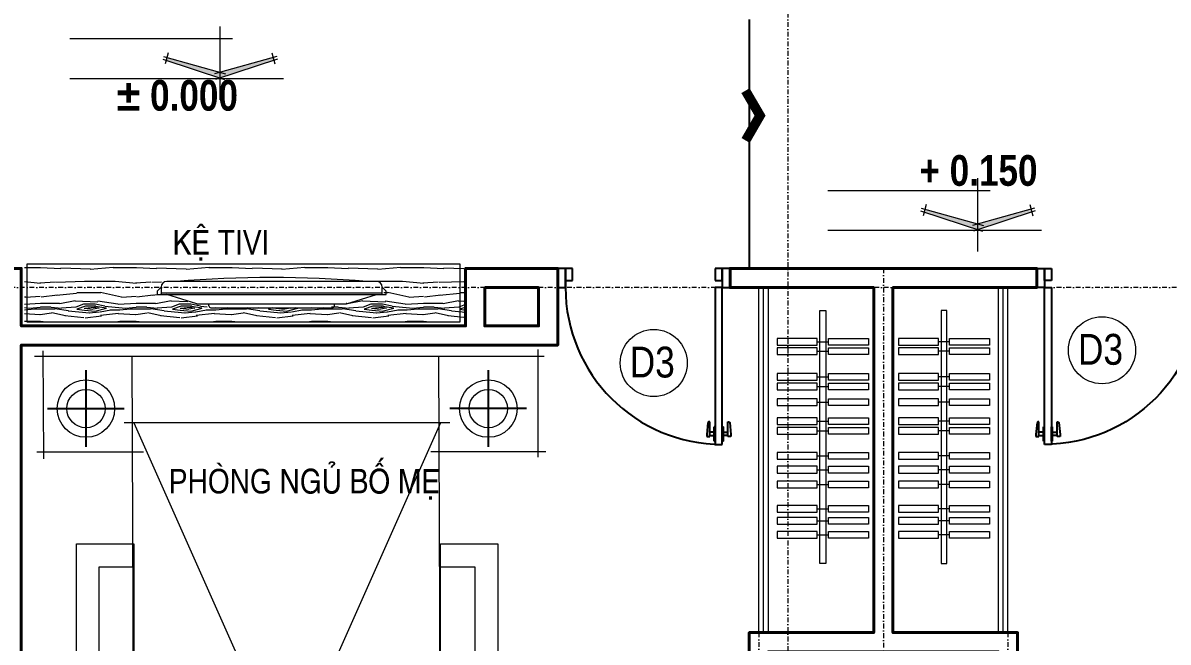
# Model space of a CAD drawing. Header units: millimetres. Extents: x 615730 to 2792744, y 139412 to 597571.
# Drawn here: x 695956 to 701932, y 352507 to 355738 of the extents above; entities that cross this region are included whole.
import ezdxf
from ezdxf.enums import TextEntityAlignment as Align

# ---------------------------------------------------------------- set-up
doc = ezdxf.new("R2010")
doc.units = ezdxf.units.MM
doc.header["$MEASUREMENT"] = 0
doc.linetypes.add('DASHDOT', pattern=[1, 0.5, -0.25, 0, -0.25])
doc.layers.get('0').update_dxf_attribs({"lineweight": 5})
for name, color, linetype, lineweight in [('AN_0.20', 2, 'Continuous', 20), ('CHITIET', 144, 'Continuous', 5), ('HATCH', 42, 'Continuous', 5), ('NETMANH', 155, 'Continuous', 13), ('NETNGOAITUONG', 1, 'Continuous', 40), ('NTHAY1', 61, 'Continuous', 25), ('TIM TRUC', 149, 'DASHDOT', 9), ('VATDUNG', 33, 'Continuous', 13), ('VATLIEU', 35, 'Continuous', 9)]:
    doc.layers.add(name, color=color, linetype=linetype, lineweight=lineweight)
for name, color, linetype in [('AN_TEXT', 254, 'Continuous'), ('DOORS', 1, 'Continuous'), ('KICHTHUOC', 1, 'Continuous'), ('LINE-CUT', 20, 'Continuous'), ('NETCAT', 4, 'Continuous'), ('ROAN', 5, 'Continuous'), ('SWING', 7, 'Continuous'), ('TEXT', 2, 'Continuous'), ('VL', 155, 'Continuous')]:
    doc.layers.add(name, color=color, linetype=linetype)
doc.styles.add('romans', font='romans.shx', dxfattribs={"height": 240})
doc.styles.get("Standard").update_dxf_attribs({"font": ''})
doc.styles.add('STYLE2', font='')
doc.styles.get('Standard').set_extended_font_data('VNI-Avo')
doc.styles.get('STYLE2').set_extended_font_data('.VnArial NarrowH')

# ---------------------------------------------------------------- blocks, each defined once
blk = doc.blocks.new('08PDRR02')
at = {"color": 0, "linetype": 'ByBlock'}
for p, q in [((1, 0), (0, 0)), ((0, 0), (0, -1)), ((1, -1), (1, 0)), ((0, -1), (1, -1))]:
    blk.add_line(p, q, dxfattribs=at)
blk = doc.blocks.new('08PDNB02')
at = {"color": 0, "linetype": 'ByBlock'}
for p, q in [((1.25, -0.55), (1.25, 2.75)), ((1.25, 2.75), (1.54, 2.75)), ((1.54, 2.75), (1.69, 2.59)), ((1.69, 2.59), (1.95, -0.13)), ((0, -1.62), (0, 1.62)), ((0, 1.62), (0.25, 1.62)), ((0.25, -1.62), (0.25, 1.62)), ((0.25, 0.38), (1.25, 0.38)), ((0.25, -1.62), (0, -1.62)), ((1.25, -0.38), (0.25, -0.38)), ((1.95, -0.55), (1.25, -0.55)), ((1.95, -0.13), (1.95, -0.55))]:
    blk.add_line(p, q, dxfattribs=at)
blk = doc.blocks.new('*U45')
at = {"layer": 'DOORS', "color": 0, "linetype": 'Continuous', "ltscale": 200}
for p, q in [((0, 15), (0, 55)), ((900, 15), (900, 55)), ((0, -25), (0, -55)), ((900, -25), (900, -55))]:
    blk.add_line(p, q, dxfattribs=at)
at = {"layer": 'SWING', "color": 1, "linetype": 'Continuous', "ltscale": 200}
blk.add_arc((0, 55), 900, 0, 90, dxfattribs=at)
at = {"layer": 'DOORS', "color": 8, "linetype": 'Continuous', "ltscale": 200, "xscale": 25.4, "yscale": 25.4, "zscale": 25.4, "rotation": 180}
blk.add_blockref('08PDNB02', (0, 895), dxfattribs=at)
at = {"layer": 'DOORS', "color": 0, "linetype": 'Continuous', "ltscale": 200, "xscale": 900, "yscale": 39.99999999999999, "rotation": 90}
blk.add_blockref('08PDRR02', (0, 55), dxfattribs=at)
at = {"layer": 'DOORS', "color": 8, "linetype": 'Continuous', "ltscale": 200, "xscale": 25.4, "yscale": -25.4, "zscale": 25.4}
blk.add_blockref('08PDNB02', (40, 895), dxfattribs=at)
at = {"layer": 'DOORS', "color": 0, "linetype": 'Continuous', "ltscale": 200, "xscale": 45, "yscale": 110}
for p in [(-45, 55), (900, 55)]:
    blk.add_blockref('08PDRR02', p, dxfattribs=at)
at = {"layer": 'DOORS', "color": 1, "linetype": 'Continuous', "ltscale": 200, "xscale": 39.99999999999999, "yscale": 69.99999999999999}
for p in [(0, 15), (860, 15)]:
    blk.add_blockref('08PDRR02', p, dxfattribs=at)
blk = doc.blocks.new('CAO DO')
h = blk.add_hatch(color=256)
h.paths.add_polyline_path([(-240238.1, 272731.1), (-240241.8, 272717.8), (-239987.5, 272634.7), (-239987.5, 272661.1)])
h.paths.add_polyline_path([(-239733.2, 272717.8), (-239736.9, 272731.1), (-239987.5, 272661.1), (-239987.5, 272634.7)])
for p, q in [((-239987.5, 272531), (-239987.5, 272877.7)), ((-240045.9, 272818.5), (-239278.4, 272818.5)), ((-240258.3, 272723.2), (-239965.8, 272627.6)), ((-240255, 272735.8), (-239961.6, 272653.9)), ((-240231.8, 272753.4), (-240246.6, 272700.5)), ((-239720, 272735.8), (-240013.4, 272653.9)), ((-239716.7, 272723.2), (-240009.2, 272627.6)), ((-239743.2, 272753.4), (-239728.4, 272700.5)), ((-239987.5, 272603.5), (-239987.5, 272667.6)), ((-240287.5, 272631), (-239278.4, 272631))]:
    blk.add_line(p, q)
blk = doc.blocks.new('A$C438469C1')
at = {"layer": 'CHITIET', "linetype": 'Continuous', "ltscale": 50}
h = blk.add_hatch(dxfattribs=at)
h.set_pattern_fill('AR-SAND', color=256, scale=35, style=0)
h.set_pattern_definition([(322.5, (-143125.03, 97780.143), (-2.204768, -67.438832), [0, -53.2, 0, -59.5, 0, -56.875]), (352.5, (-143125.03, 97780.14), (61.942185, -98.77511), [0, -28.7, 0, -47.95, 0, -18.375]), (32.5, (-143168.08, 97780.143), (108.994965, -0.198067), [0, -17.5, 0, -63, 0, -82.25]), (42.5, (-143168.08, 97780.14), (105.21443, -30.718645), [0, -8.75, 0, -41.3, 0, -47.25])])
edge = h.paths.add_edge_path()
edge.add_arc((1894.9, 1621), 262.5, 13.60809, 94.33716, ccw=False)
edge.add_line((2150, 1682.8), (2150, 2182.8))
edge.add_line((2150, 2182.8), (1825, 2182.8))
edge.add_arc((1739.5, 2014.4), 188.9, -44.16393, 63.08858, ccw=False)
at = {"layer": 'CHITIET', "ltscale": 50}
for points in [[(550, 1682.8), (550, 1012.8), (250, 1012.8), (250, 2632.8), (2450, 2632.8), (2450, 1012.8), (2150, 1012.8), (2150, 2182.8), (1825, 2182.8), (550, 2182.8)], [(550, 1682.8), (550, 1132.8), (370, 1132.8), (370, 2512.8), (2330, 2512.8), (2330, 1132.8), (2150, 1132.8), (2150, 2182.8), (550, 2182.8)]]:
    blk.add_lwpolyline(points, close=True, dxfattribs=at)
for centre in [(300, 307.8), (2400, 307.8)]:
    blk.add_circle(centre, 100, dxfattribs=at)
at = {"layer": 'NETMANH', "ltscale": 50}
for p, q in [((42, 0), (42, 561)), ((2668, 34.6), (7.7, 34.6))]:
    blk.add_line(p, q, dxfattribs=at)
at = {"layer": 'ROAN', "ltscale": 50}
for points in [[(300, 107.8), (300, 507.8)], [(2400, 107.8), (2400, 507.8)], [(100, 307.8), (500, 307.8)], [(2600, 307.8), (2200, 307.8)]]:
    blk.add_lwpolyline(points, dxfattribs=at)
at = {"layer": 'VATLIEU'}
for points in [[(550, 2232.8), (558, 32.8)], [(2150, 2232.8), (2158, 32.8)], [(500, 2182.8), (2200, 2182.8)], [(550, 382.8), (1350, 2182.8)], [(2150, 382.8), (1350, 2182.8)], [(2620.5, 569.9), (2622.3, 6)], [(0, 532.8), (600, 532.8)], [(2656.2, 532.8), (2100, 532.8)], [(500, 382.8), (2200, 382.8)]]:
    blk.add_lwpolyline(points, dxfattribs=at)
blk.add_lwpolyline([(1875, 1882.8, -0.367577), (2150, 1682.8), (2150, 2182.8), (1825, 2182.8, -0.505424)], format="xyb", close=True, dxfattribs=at)
for centre in [(300, 307.8), (2400, 307.8)]:
    blk.add_circle(centre, 150, dxfattribs=at)
blk = doc.blocks.new('A$C62474ED8')
at = {"layer": 'NETCAT', "rotation": 180}
blk.add_blockref('A$C438469C1', (2668, 2632.8), dxfattribs=at)
blk = doc.blocks.new('A$C11FC7E3C')
at = {"layer": 'NETCAT'}
blk.add_blockref('A$C62474ED8', (0, 0), dxfattribs=at)
blk = doc.blocks.new('A$C35AB7266')
at = {"layer": 'KICHTHUOC'}
blk.add_blockref('A$C11FC7E3C', (0, 0), dxfattribs=at)
blk = doc.blocks.new('A$C0C8A56CD')
at = {"layer": 'LINE-CUT', "xscale": -1}
blk.add_blockref('A$C35AB7266', (2668, 0), dxfattribs=at)
blk = doc.blocks.new('A$C0EBC0528')
for p, q in [((1144.5, 137.4), (50, 137.4)), ((20, 107.4), (20, 68.4)), ((20, 78.4), (1174.5, 78.4)), ((206.5, 20), (50, 68.4)), ((988, 20), (1144.5, 68.4)), ((1174.5, 68.4), (1174.5, 107.4)), ((206.5, 20), (988, 20)), ((270, 10), (270, 20)), ((924.5, 10), (924.5, 20)), ((280, 0), (914.5, 0))]:
    blk.add_line(p, q)
blk.add_lwpolyline([(20, 107.4), (0, 87.4), (0, 68.4), (1194.5, 68.4), (1194.5, 87.4), (1174.5, 107.4)])
for centre, radius, start, end in [((50, 107.4), 30, 90, 180), ((597.3, -6008.1), 6165.6, 85.37415, 94.62585), ((1144.5, 107.4), 30, 0, 90), ((280, 10), 10, 180, 270), ((914.5, 10), 10, 270, 0)]:
    blk.add_arc(centre, radius, start, end)

msp = doc.modelspace()

# ---------------------------------------------------------------- hatches: boundary and pattern name
at = {"layer": 'VATDUNG'}
h = msp.add_hatch(dxfattribs=at)
h.set_pattern_fill('WOOD8', color=256, scale=500, angle=180, style=0, pattern_type=2)
h.set_pattern_definition([(169.6952, (582388.857, 686746.623), (-3000.0004804, 499.997438), [55.9015, -5534.268]), (180, (582333.86, 686756.6), (-500, -500), [55, -445]), (198.4349, (582278.86, 686756.62), (-1000.00022, -499.9992), [47.434, -1533.7045]), (352.875, (582233.857, 686741.62), (-3500.00019, 499.999141), [40.3115, -3990.8175]), (354.8056, (582273.857, 686736.623), (-5000.000335, 499.9976123), [55.227, -5467.4535]), (14.0362, (582328.86, 686731.62), (1500.000273, 499.99903), [61.8465, -1999.706]), (189.4623, (582348.86, 686746.62), (-2500.000387, -499.99907), [30.414, -3010.9675]), (173.6598, (582318.857, 686741.623), (3999.999701, -500.0007895), [45.277, -4482.4155]), (5.7106, (582273.857, 686746.623), (4499.999712, 500.000657), [50.2495, -4974.6885]), (348.6901, (582323.86, 686751.62), (-2000.000376, 499.998816), [25.495, -2524.0145]), (174.8056, (582433.857, 686751.623), (5000.000335, -499.9976123), [55.227, -5467.4535]), (168.6901, (582378.86, 686756.62), (2000.000376, -499.998816), [50.99, -2498.5195]), (180, (582328.86, 686766.6), (-500, -500), [60, -440]), (200.556, (582268.857, 686766.62), (-2500.000922, -999.997998), [42.72, -4229.282]), (183.8141, (582228.857, 686751.623), (-6999.9996707, -500.003062), [75.1665, -7441.4815]), (174.8056, (582153.857, 686746.623), (5000.000335, -499.9976123), [55.227, -5467.4535]), (180, (582098.86, 686751.6), (-500, -500), [55, -445]), (185.1944, (582543.857, 686751.623), (-5000.000335, -499.9976124), [55.227, -5467.4535]), (174.8056, (582488.857, 686746.623), (5000.000335, -499.9976123), [55.227, -5467.4535]), (180, (582543.86, 686741.6), (-500, -500), [30, -470]), (185.1944, (582513.857, 686741.623), (-5000.000335, -499.9976124), [55.227, -5467.4535]), (180, (582458.86, 686736.6), (-500, -500), [50, -450]), (190.3048, (582408.857, 686736.623), (3000.0004804, 499.997438), [55.9015, -5534.268]), (185.1944, (582353.857, 686726.623), (-5000.000335, -499.9976124), [55.227, -5467.4535]), (174.8056, (582298.857, 686721.623), (5000.000335, -499.9976123), [55.227, -5467.4535]), (174.8056, (582243.857, 686726.623), (5000.000335, -499.9976123), [55.227, -5467.4535]), (171.8699, (582188.86, 686731.62), (2999.999888, -499.999678), [70.7105, -3464.823]), (180, (582118.86, 686741.6), (-500, -500), [75, -425]), (167.4712, (582138.857, 687041.623), (-2500.00016, 499.9998015), [46.0975, -4563.6745]), (174.2894, (582093.857, 687051.623), (4499.999712, -500.000657), [50.2495, -4974.6885]), (188.1301, (582138.86, 687041.62), (-2999.999888, -499.999678), [35.3555, -3500.1785]), (189.4623, (582103.86, 687036.62), (-2500.000387, -499.99907), [60.8275, -2980.5535]), (180, (582543.86, 687026.6), (-500, -500), [60, -440]), (170.5377, (582483.86, 687026.62), (2500.000387, -499.99907), [30.414, -3010.9675]), (21.8014, (582453.86, 687031.62), (-1500.000137, -499.999955), [26.926, -2665.6565]), (12.9946, (582478.857, 687041.623), (-4500.000384, -999.9987888), [66.7085, -6604.1235]), (172.875, (582083.857, 687041.62), (3500.00019, -499.999141), [40.3115, -3990.8175]), (187.125, (582083.857, 687041.62), (-3500.00019, -499.999141), [40.3115, -3990.8175]), (180, (582543.86, 687036.6), (-500, -500), [40, -460]), (14.0362, (582503.86, 687036.62), (1500.000273, 499.99903), [41.231, -2020.322]), (176.6335, (582433.857, 687021.623), (7999.999661, -500.0054817), [85.147, -8429.5465]), (177.7094, (582348.857, 687026.623), (12000.0000646, -499.9978766), [125.1, -12384.896]), (183.1798, (582223.857, 687031.623), (-8500.0002513, -499.9955212), [90.139, -8923.7395]), (189.4623, (582133.86, 687026.62), (-2500.000387, -499.99907), [91.2415, -2950.14]), (190.3048, (582543.857, 687071.623), (3000.0004804, 499.997438), [55.9015, -5534.268]), (195.9454, (582488.86, 687061.62), (2000.000063, 499.999945), [72.801, -3567.254]), (180, (582418.86, 687041.6), (-500, -500), [65, -435]), (171.8699, (582353.86, 687041.62), (2999.999888, -499.999678), [70.7105, -3464.823]), (183.5763, (582283.857, 687051.623), (-7500.0003272, -499.9953587), [80.156, -7935.4535]), (171.2538, (582203.857, 687046.623), (-3499.999668, 500.0020985), [65.7645, -6510.7085]), (165.9638, (582138.86, 687056.62), (1500.000273, -499.99903), [61.8465, -1999.706]), (180, (582078.86, 687071.6), (-500, -500), [35, -465]), (354.8056, (582433.857, 687021.623), (-5000.000335, 499.9976123), [110.4535, -5412.227]), (175.2364, (582543.857, 686991.623), (5500.000473, -499.9957663), [120.416, -5900.3815]), (180, (582423.86, 687001.6), (-500, -500), [115, -385]), (184.0856, (582308.857, 687001.623), (-6500.0000745, -499.998066), [140.3565, -6877.4775]), (180, (582168.86, 686991.6), (-500, -500), [125, -375]), (187.125, (582543.857, 687096.62), (-3500.00019, -499.999141), [120.934, -3910.195]), (186.3402, (582423.857, 687081.623), (-3999.999701, -500.0007895), [90.554, -4437.1385]), (177.5104, (582333.857, 687071.623), (10999.9997399, -500.0089326), [115.1085, -11395.756]), (173.4802, (582218.857, 687076.623), (12999.99989544, -1499.9997626), [176.139, -17437.776]), (183.0128, (582543.857, 686771.623), (-9000.0000058, -500.0020524), [95.1315, -9418.0175]), (171.8699, (582448.86, 686766.62), (2999.999888, -499.999678), [106.066, -3429.468]), (177.6141, (582343.857, 686781.623), (11500.0002619, -499.9913853), [120.104, -11890.308]), (190.6197, (582223.857, 686786.623), (5499.9992023, 1000.0040416), [81.394, -8058.016]), (180, (582143.86, 686771.6), (-500, -500), [100, -400]), (176.8202, (582543.857, 686711.623), (8500.0002513, -499.9955212), [90.139, -8923.7395]), (186.009, (582453.857, 686716.623), (4999.9998755, 499.9996587), [95.525, -9456.9615]), (186.7098, (582358.857, 686706.623), (4500.0004989, 499.9969406), [85.586, -8473.035]), (174.2894, (582273.857, 686696.623), (4499.999712, -500.000657), [100.499, -4924.439]), (167.9052, (582173.857, 686706.623), (4499.9993008, -1000.0033667), [71.589, -7087.3215]), (189.4623, (582103.86, 686721.62), (-2500.000387, -499.99907), [60.8275, -2980.5535]), (183.8141, (582543.857, 686806.623), (-6999.9996707, -500.003062), [75.1665, -7441.4815]), (167.1957, (582468.857, 686801.623), (6499.9989234, -1500.0036938), [112.805, -11167.709]), (180, (582358.86, 686826.6), (-500, -500), [125, -375]), (185.4403, (582233.857, 686826.623), (5500.0001561, 499.9966856), [105.475, -10442.0365]), (186.7098, (582128.857, 686816.623), (4500.0004989, 499.9969406), [85.586, -8473.035]), (180, (582543.86, 686676.6), (-500, -500), [85, -415]), (188.1301, (582458.86, 686676.62), (-2999.999888, -499.999678), [141.4215, -3394.1125]), (177.6141, (582318.857, 686656.623), (11500.0002619, -499.9913853), [120.104, -11890.308]), (174.4725, (582198.857, 686661.623), (-10500.0008597, 999.9926898), [155.724, -15416.6875]), (186.8428, (582543.857, 687131.623), (8499.9996827, 1000.003999), [125.897, -12463.7815]), (180, (582418.86, 687116.6), (-500, -500), [140, -360]), (176.3478, (582278.857, 687116.623), (15500.0004711, -999.99364926), [235.478, -23312.3455]), (180, (582543.86, 686956.6), (-500, -500), [120, -380]), (184.7636, (582423.857, 686956.623), (-5500.000473, -499.9957663), [120.416, -5900.3815]), (178.1524, (582303.857, 686946.623), (15000.00023215, -499.9971699), [155.0805, -15352.982]), (177.2737, (582148.857, 686951.623), (10000.0001475, -499.9980089), [105.119, -10406.779]), (174.8056, (582543.857, 686876.623), (5000.000335, -499.9976123), [110.4535, -5412.227]), (180, (582433.86, 686886.6), (-500, -500), [160, -340]), (181.9092, (582273.857, 686886.623), (-14499.9995158, -500.01212054), [150.0835, -14858.2475]), (183.5763, (582123.857, 686881.623), (-7500.0003272, -499.9953587), [80.156, -7935.4535])])
h.paths.add_polyline_path([(695964.6, 354178.9), (695964.6, 354478.9), (698257.4, 354478.9), (698257.4, 354178.9)])
h.paths.add_polyline_path([(697839, 354320), (697839, 354339.1), (697819, 354359.1, 0.414214), (697789, 354389.1), (697739, 354389.1, 0.04039), (696744.5, 354389.1), (696694.5, 354389.1, 0.414214), (696664.5, 354359.1), (696644.5, 354339.1), (696644.5, 354320), (696694.5, 354320), (696851, 354271.6), (696914.5, 354271.6), (696914.5, 354261.6, 0.414214), (696924.5, 354251.6), (697559, 354251.6, 0.414214), (697569, 354261.6), (697569, 354271.6), (697632.4, 354271.6), (697789, 354320)], flags=16)

# ---------------------------------------------------------------- linework, layer by layer
at = {"layer": 'AN_0.20', "color": 3}
for centre in [(701587.6, 354029.8), (699248, 353963.3)]:
    msp.add_circle(centre, 175, dxfattribs=at)
at = {"layer": 'HATCH'}
for p, q in [((699796.6, 352556.9), (699796.6, 354356.9)), ((701096.6, 352556.9), (701096.6, 354356.9))]:
    msp.add_line(p, q, dxfattribs=at)
at = {"layer": 'HATCH', "color": 9}
msp.add_lwpolyline([(699727.8, 355124.7, 50, 50, 0), (699802.8, 355254.6, 50, 50, 0), (699726.8, 355384.6, 50, 50, 0), (699802.8, 355254.6, 0, 0, 0), (699653.3, 355254.6, 0, 0, 0)], format="xyseb", dxfattribs=at)
at = {"layer": 'NETNGOAITUONG'}
for points in [[(695146.6, 351656.9), (695146.6, 351356.9), (695746.6, 351356.9), (695746.6, 351256.9), (695946.6, 351256.9), (695946.6, 354056.9), (698746.6, 354056.9), (698746.6, 354456.9), (698266.1, 354456.9), (698266.1, 354156.9), (695946.6, 354156.9), (695946.6, 354456.9), (695346.6, 354456.9), (695346.6, 354256.9), (695846.6, 354256.9), (695846.6, 351656.9), (695146.6, 351656.9)], [(702646.1, 350456.9), (701146.6, 350456.9), (701146.6, 350956.9), (701146.6, 350956.9), (701146.6, 352556.9), (700496.6, 352556.9), (700496.6, 354356.9), (701246.6, 354356.9), (701246.6, 354456.9), (699646.6, 354456.9), (699646.6, 354356.9), (700396.6, 354356.9), (700396.6, 352556.9), (699746.6, 352556.9), (699746.6, 351336.9), (699846.6, 351336.9), (699846.6, 352456.9), (701046.6, 352456.9), (701046.6, 350256.9), (703346.1, 350256.9), (703346.1, 350356.9), (702646.1, 350356.9), (702646.1, 350456.9), (701146.6, 350456.9)]]:
    msp.add_lwpolyline(points, dxfattribs=at)
msp.add_lwpolyline([(698366.1, 354356.9), (698646.6, 354356.9), (698646.6, 354156.9), (698366.1, 354156.9)], close=True, dxfattribs=at)
at = {"layer": 'TIM TRUC', "ltscale": 50}
for p, q in [((699947.1, 363056.5), (699947.1, 349230.8)), ((700446.6, 354456.9), (700446.6, 352456.9)), ((713900.6, 354356.9), (691486.6, 354356.9)), ((699796.6, 352556.9), (699796.6, 349796.8)), ((701096.6, 352556.9), (701096.6, 349230.8))]:
    msp.add_line(p, q, dxfattribs=at)
at = {"layer": 'VATDUNG'}
for p, q in [((699821.6, 352556.9), (699821.6, 354356.9)), ((699846.6, 352556.9), (699846.6, 354356.9)), ((701046.6, 352556.9), (701046.6, 354356.9)), ((701071.6, 352556.9), (701071.6, 354356.9))]:
    msp.add_line(p, q, dxfattribs=at)
for points in [[(698238.5, 354478.9), (695976.6, 354478.9), (695976.6, 354178.9), (698238.5, 354178.9)], [(700145.4, 354236.8), (700145.4, 352916.6), (700115.4, 352916.6), (700115.4, 354236.8)], [(700747.9, 354236.8), (700747.9, 352916.6), (700777.9, 352916.6), (700777.9, 354236.8)], [(699892.1, 354091.2), (699892.1, 354056.4), (700101.3, 354056.4), (700101.3, 354091.2)], [(700159.4, 354056.4), (700159.4, 354091.2), (700368.6, 354091.2), (700368.6, 354056.4)], [(700733.8, 354056.4), (700733.8, 354091.2), (700524.6, 354091.2), (700524.6, 354056.4)], [(701001.1, 354091.2), (701001.1, 354056.4), (700791.9, 354056.4), (700791.9, 354091.2)], [(699892.1, 354042.1), (699892.1, 354007.2), (700101.3, 354007.2), (700101.3, 354042.1)], [(700159.4, 354007.2), (700159.4, 354042.1), (700368.6, 354042.1), (700368.6, 354007.2)], [(700733.8, 354007.2), (700733.8, 354042.1), (700524.6, 354042.1), (700524.6, 354007.2)], [(701001.1, 354042.1), (701001.1, 354007.2), (700791.9, 354007.2), (700791.9, 354042.1)], [(699892.1, 353908.9), (699892.1, 353874.1), (700101.3, 353874.1), (700101.3, 353908.9)], [(700159.4, 353874.1), (700159.4, 353908.9), (700368.6, 353908.9), (700368.6, 353874.1)], [(700733.8, 353874.1), (700733.8, 353908.9), (700524.6, 353908.9), (700524.6, 353874.1)], [(701001.1, 353908.9), (701001.1, 353874.1), (700791.9, 353874.1), (700791.9, 353908.9)], [(699892.1, 353857.6), (699892.1, 353822.7), (700101.3, 353822.7), (700101.3, 353857.6)], [(700159.4, 353822.7), (700159.4, 353857.6), (700368.6, 353857.6), (700368.6, 353822.7)], [(700733.8, 353822.7), (700733.8, 353857.6), (700524.6, 353857.6), (700524.6, 353822.7)], [(701001.1, 353857.6), (701001.1, 353822.7), (700791.9, 353822.7), (700791.9, 353857.6)], [(699892.1, 353777.1), (699892.1, 353742.3), (700101.3, 353742.3), (700101.3, 353777.1)], [(700159.4, 353742.3), (700159.4, 353777.1), (700368.6, 353777.1), (700368.6, 353742.3)], [(700733.8, 353742.3), (700733.8, 353777.1), (700524.6, 353777.1), (700524.6, 353742.3)], [(701001.1, 353777.1), (701001.1, 353742.3), (700791.9, 353742.3), (700791.9, 353777.1)], [(699892.1, 353676.6), (699892.1, 353641.7), (700101.3, 353641.7), (700101.3, 353676.6)], [(700159.4, 353641.7), (700159.4, 353676.6), (700368.6, 353676.6), (700368.6, 353641.7)], [(700733.8, 353641.7), (700733.8, 353676.6), (700524.6, 353676.6), (700524.6, 353641.7)], [(701001.1, 353676.6), (701001.1, 353641.7), (700791.9, 353641.7), (700791.9, 353676.6)], [(699892.1, 353627.5), (699892.1, 353592.6), (700101.3, 353592.6), (700101.3, 353627.5)], [(700159.4, 353592.6), (700159.4, 353627.5), (700368.6, 353627.5), (700368.6, 353592.6)], [(700733.8, 353592.6), (700733.8, 353627.5), (700524.6, 353627.5), (700524.6, 353592.6)], [(701001.1, 353627.5), (701001.1, 353592.6), (700791.9, 353592.6), (700791.9, 353627.5)], [(699892.1, 353495.7), (699892.1, 353460.8), (700101.3, 353460.8), (700101.3, 353495.7)], [(700159.4, 353460.8), (700159.4, 353495.7), (700368.6, 353495.7), (700368.6, 353460.8)], [(700733.8, 353460.8), (700733.8, 353495.7), (700524.6, 353495.7), (700524.6, 353460.8)], [(701001.1, 353495.7), (701001.1, 353460.8), (700791.9, 353460.8), (700791.9, 353495.7)], [(699892.1, 353424.2), (699892.1, 353389.3), (700101.3, 353389.3), (700101.3, 353424.2)], [(700159.4, 353389.3), (700159.4, 353424.2), (700368.6, 353424.2), (700368.6, 353389.3)], [(700733.8, 353389.3), (700733.8, 353424.2), (700524.6, 353424.2), (700524.6, 353389.3)], [(701001.1, 353424.2), (701001.1, 353389.3), (700791.9, 353389.3), (700791.9, 353424.2)], [(699892.1, 353346), (699892.1, 353311.1), (700101.3, 353311.1), (700101.3, 353346)], [(700159.4, 353311.1), (700159.4, 353346), (700368.6, 353346), (700368.6, 353311.1)], [(700733.8, 353311.1), (700733.8, 353346), (700524.6, 353346), (700524.6, 353311.1)], [(701001.1, 353346), (701001.1, 353311.1), (700791.9, 353311.1), (700791.9, 353346)], [(699892.1, 353220.4), (699892.1, 353185.6), (700101.3, 353185.6), (700101.3, 353220.4)], [(700159.4, 353185.6), (700159.4, 353220.4), (700368.6, 353220.4), (700368.6, 353185.6)], [(700733.8, 353185.6), (700733.8, 353220.4), (700524.6, 353220.4), (700524.6, 353185.6)], [(701001.1, 353220.4), (701001.1, 353185.6), (700791.9, 353185.6), (700791.9, 353220.4)], [(699892.1, 353157.9), (699892.1, 353123), (700101.3, 353123), (700101.3, 353157.9)], [(700159.4, 353123), (700159.4, 353157.9), (700368.6, 353157.9), (700368.6, 353123)], [(700733.8, 353123), (700733.8, 353157.9), (700524.6, 353157.9), (700524.6, 353123)], [(701001.1, 353157.9), (701001.1, 353123), (700791.9, 353123), (700791.9, 353157.9)], [(699892.1, 353084.2), (699892.1, 353049.3), (700101.3, 353049.3), (700101.3, 353084.2)], [(700159.4, 353049.3), (700159.4, 353084.2), (700368.6, 353084.2), (700368.6, 353049.3)], [(700733.8, 353049.3), (700733.8, 353084.2), (700524.6, 353084.2), (700524.6, 353049.3)], [(701001.1, 353084.2), (701001.1, 353049.3), (700791.9, 353049.3), (700791.9, 353084.2)]]:
    msp.add_lwpolyline(points, close=True, dxfattribs=at)
for points in [[(700101.3, 354073.8), (700159.4, 354073.8)], [(700791.9, 354073.8), (700733.8, 354073.8)], [(700101.3, 354024.6), (700159.4, 354024.6)], [(700791.9, 354024.6), (700733.8, 354024.6)], [(700101.3, 353891.5), (700159.4, 353891.5)], [(700791.9, 353891.5), (700733.8, 353891.5)], [(700101.3, 353840.1), (700159.4, 353840.1)], [(700791.9, 353840.1), (700733.8, 353840.1)], [(700101.3, 353759.7), (700159.4, 353759.7)], [(700791.9, 353759.7), (700733.8, 353759.7)], [(700101.3, 353659.2), (700159.4, 353659.2)], [(700791.9, 353659.2), (700733.8, 353659.2)], [(700101.3, 353610), (700159.4, 353610)], [(700791.9, 353610), (700733.8, 353610)], [(700101.3, 353478.2), (700159.4, 353478.2)], [(700791.9, 353478.2), (700733.8, 353478.2)], [(700101.3, 353406.7), (700159.4, 353406.7)], [(700791.9, 353406.7), (700733.8, 353406.7)], [(700101.3, 353328.5), (700159.4, 353328.5)], [(700791.9, 353328.5), (700733.8, 353328.5)], [(700101.3, 353203), (700159.4, 353203)], [(700791.9, 353203), (700733.8, 353203)], [(700101.3, 353140.4), (700159.4, 353140.4)], [(700791.9, 353140.4), (700733.8, 353140.4)], [(700101.3, 353066.7), (700159.4, 353066.7)], [(700791.9, 353066.7), (700733.8, 353066.7)]]:
    msp.add_lwpolyline(points, dxfattribs=at)
at = {"layer": 'VL', "ltscale": 10}
msp.add_line((699746.1, 355756.5), (699746.1, 354456.9), dxfattribs=at)

# ---------------------------------------------------------------- block references
at = {"xscale": -1.105920000001788, "yscale": 1.105920000001788, "zscale": 1.10592}
for p in [(431577.6, 53938.9), (435533, 53147)]:
    msp.add_blockref('CAO DO', p, dxfattribs=at)
at = {"layer": 'NTHAY1', "yscale": 0.9090857494156808, "rotation": 180}
for p, xscale, zscale in [((699605.7, 354406.9), 0.9090857494156808, 0.9090857494156808), ((701287.5, 354406.9), -0.9090857494156808, 0.9090857494239059)]:
    msp.add_blockref('*U45', p, dxfattribs=dict(at, xscale=xscale, zscale=zscale))
at = {"layer": 'VATDUNG'}
msp.add_blockref('A$C0EBC0528', (696656.5, 354251.6), dxfattribs=at)
at = {"layer": 'VATDUNG', "xscale": -1}
msp.add_blockref('A$C0C8A56CD', (698684.5, 351400.5), dxfattribs=at)

# ---------------------------------------------------------------- texts
at = {"layer": 'AN_TEXT', "ltscale": 2, "char_height": 160.8, "width": 121.15, "attachment_point": 2, "style": 'romans'}
for insert in [(701579.7, 354115.1), (699240.2, 354048.6)]:
    msp.add_mtext('{\\fVNI-Helve-Condense|b0|i0|c0|p2;D3}', dxfattribs=dict(at, insert=insert))
at = {"layer": 'NTHAY1', "char_height": 160, "width": 11369.12, "attachment_point": 3}
for s, insert in [('{\\fVNI-Helve-Condense|b1|i0|c0|p2;%%P 0.000}', (697078, 355440.1)), ('{\\fVNI-Helve-Condense|b1|i0|c0|p2;+ 0.150}', (701251.1, 355048.2))]:
    msp.add_mtext(s, dxfattribs=dict(at, insert=insert))
at = {"layer": 'TEXT', "color": 140, "style": 'STYLE2'}
msp.add_text('KÖ TIVI', height=128, dxfattribs=at).set_placement((696737.4, 354529.3))
msp.add_text('phßng ngñ bè mÑ', height=128, dxfattribs=at).set_placement((697424.6, 353346.8), align=Align.MIDDLE_CENTER)

doc.saveas('drawing.dxf')
